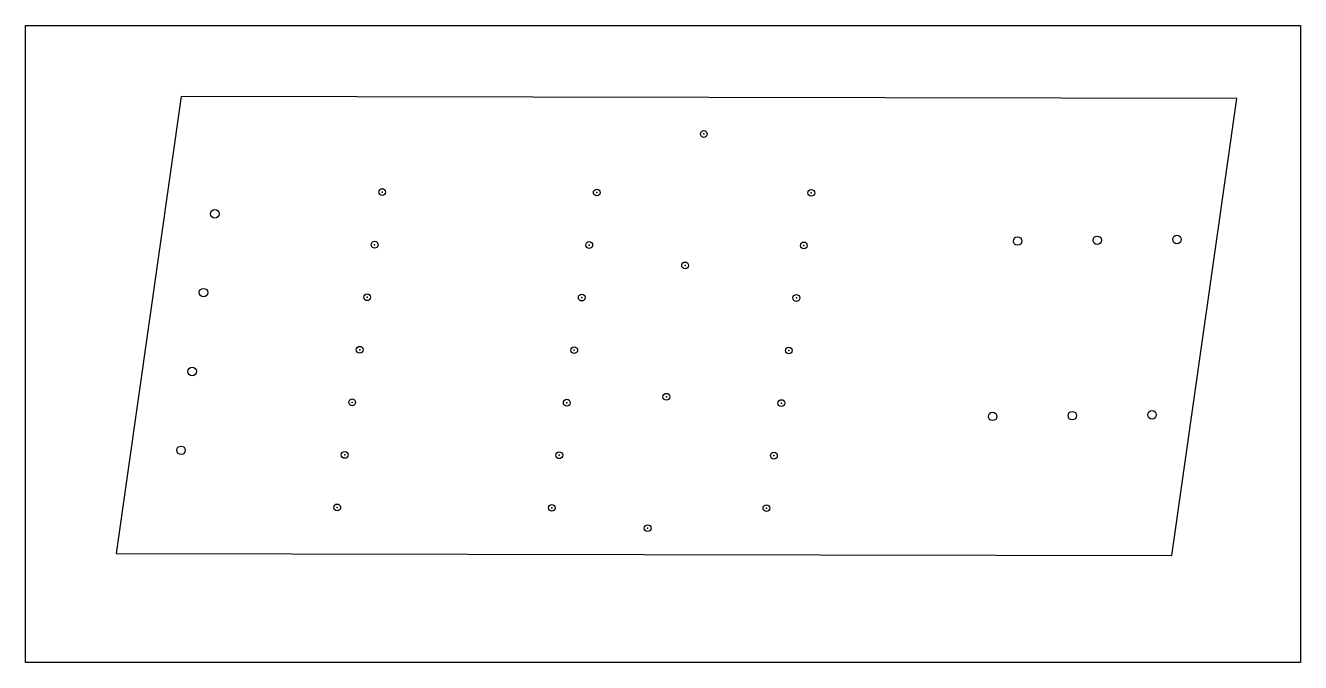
# Model space of a CAD drawing. Extents: x 6.2 to 102.2, y 4.2 to 52.2.
import ezdxf

# ---------------------------------------------------------------- set-up
doc = ezdxf.new("R2010")
doc.units = 0
doc.header["$PDMODE"] = 32
doc.header["$PDSIZE"] = 0.51
doc.layers.get('0').update_dxf_attribs({"linetype": 'CONTINUOUS'})
for name, color, linetype in [('DRILLING', 3, 'CONTINUOUS'), ('ENGRAVE', 4, 'CONTINUOUS'), ('HALF_DRILL', 200, 'CONTINUOUS'), ('LAYOUT', 10, 'CONTINUOUS')]:
    doc.layers.add(name, color=color, linetype=linetype)

# ---------------------------------------------------------------- blocks, each defined once
blk = doc.blocks.new('*U9')
at = {"layer": 'ENGRAVE'}
blk.add_point((0, 0), dxfattribs=at)
blk = doc.blocks.new('*U10')
at = {"layer": 'ENGRAVE', "color": 0, "linetype": 'BYBLOCK'}
for p in [(-24, 0), (-20, 0), (-16, 0), (-12, 0), (-8, 0), (-4, 0), (0, 0)]:
    blk.add_blockref('*U9', p, dxfattribs=at)
blk = doc.blocks.new('*U11')
at = {"layer": 'ENGRAVE'}
blk.add_point((0, 0), dxfattribs=at)
blk = doc.blocks.new('*U12')
at = {"layer": 'ENGRAVE', "color": 0, "linetype": 'BYBLOCK'}
for p in [(-24, 0), (-20, 0), (-16, 0), (-12, 0), (-8, 0), (-4, 0), (0, 0)]:
    blk.add_blockref('*U11', p, dxfattribs=at)
blk = doc.blocks.new('*U13')
at = {"layer": 'ENGRAVE'}
blk.add_point((0, 0), dxfattribs=at)
blk = doc.blocks.new('*U14')
at = {"layer": 'ENGRAVE', "color": 0, "linetype": 'BYBLOCK'}
for p in [(-24, 0), (-20, 0), (-16, 0), (-12, 0), (-8, 0), (-4, 0), (0, 0)]:
    blk.add_blockref('*U13', p, dxfattribs=at)
blk = doc.blocks.new('*U15')
at = {"layer": 'HALF_DRILL'}
blk.add_point((0, 0), dxfattribs=at)
blk = doc.blocks.new('*U16')
at = {"layer": 'HALF_DRILL', "color": 0, "linetype": 'BYBLOCK'}
for p in [(-30, 0), (-20, 0), (-10, 0), (0, 0)]:
    blk.add_blockref('*U15', p, dxfattribs=at)

msp = doc.modelspace()

# ---------------------------------------------------------------- linework, layer by layer
at = {"color": 7, "linetype": 'CONTINUOUS'}
msp.add_lwpolyline([(12.981, 12.364), (92.474, 12.225), (97.375, 46.656), (17.881, 46.796)], close=True, dxfattribs=at)
at = {"layer": 'DRILLING'}
for centre, radius in [((20.412, 37.962), 0.323), ((80.865, 35.911), 0.322), ((86.865, 35.966), 0.322), ((92.865, 36.02), 0.322), ((19.566, 32.022), 0.323), ((18.721, 26.082), 0.323), ((84.984, 22.751), 0.322), ((90.984, 22.806), 0.322), ((78.985, 22.697), 0.322), ((17.875, 20.141), 0.323)]:
    msp.add_circle(centre, radius, dxfattribs=at)
at = {"layer": 'LAYOUT'}
msp.add_lwpolyline([(102.165, 52.151), (102.165, 4.151), (6.165, 4.151), (6.165, 52.151)], close=True, dxfattribs=at)

# ---------------------------------------------------------------- block references
at = {"layer": 'ENGRAVE', "rotation": 261.8992509054809}
for name, p in [('*U10', (29.636, 15.835)), ('*U12', (45.793, 15.807)), ('*U14', (61.95, 15.778))]:
    msp.add_blockref(name, p, dxfattribs=at)
at = {"layer": 'HALF_DRILL', "rotation": 261.8992509054809}
msp.add_blockref('*U16', (53.009, 14.274), dxfattribs=at)

doc.saveas('drawing.dxf')
